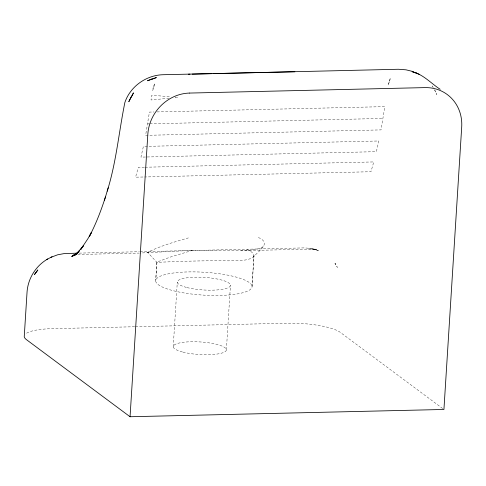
<?xml version="1.0" encoding="UTF-8"?>
<svg xmlns="http://www.w3.org/2000/svg" width="486" height="486" viewBox="0 0 486 486"><rect width="100%" height="100%" fill="white"/><g stroke="black" fill="none" stroke-linecap="round" stroke-linejoin="round"><path stroke-width="0.36" stroke-dasharray="2.43 1.82" d="M253.965 255.217L252.034 286.868A48.266 11.433 3.6 0 1 178.611 291.934A48.266 11.433 3.6 0 1 180.974 272.245A48.266 11.433 3.6 0 1 252.034 286.868L253.965 255.217C252.775 251.821 248.954 250.399 245.952 248.984M173.235 346.676L177.293 282.123M226.391 349.792L230.455 285.239M156.942 262.088L155.714 280.495L156.942 262.088L170.045 257.161L192.978 250.205M258.364 237.484C271.978 243.352 258.825 250.412 253.394 257.058C246.226 261.711 236.804 260.119 228.663 260.848C204.746 260.478 180.768 261.334 156.923 262.331L147.604 252.374C160.441 245.831 174.571 241.955 188.368 237.909M156.996 111.914L384.839 106.634L381.012 129.896L145.606 135.345L149.427 112.09L153.971 111.987M153.315 86.69L152.634 90.791L154.991 83.282L153.315 86.69L153.728 86.794M389.62 81.217L390.404 77.827L388.041 85.342L389.62 81.217L389.134 81.338M253.394 257.058L253.899 256.177M263.205 246.633L260.277 248.243L255.593 249.476L245.266 250.557L186.047 250.679L139.944 253.054M169.14 98.215L151.025 99.982L151.723 95.213L170.635 96.823M175.179 97.619L177.439 97.4L175.173 97.206M147.623 123.887L149.135 123.851M149.895 123.833L383.029 118.438M145.502 157.021L140.964 157.124L143.382 146.438L378.788 140.983L376.371 151.675L146.262 157.002M144.409 167.245L138.352 167.384L135.558 177.183L143.886 176.989M145.162 167.227L373.758 161.929L370.964 171.734L144.64 176.977M79.145 253.115L139.397 251.73M140.156 251.718L304.212 247.896L309.764 248.303L316.908 249.792L311.878 248.85L315.827 249.288L308.738 248.899L313.166 249.039L241.068 250.715M77.76 254.494L139.184 253.072M134.646 326.75L52.142 328.664A41.608 9.854 3.6 0 0 25.351 334.119M135.406 326.732L287.548 323.208A41.614 9.854 3.6 0 1 340.407 332.436L443.931 409.467M149.044 252.841L147.568 252.653M433.269 87.656L432.169 85.973L433.208 87.638M434.593 89.861L436.707 94.582L434.739 89.898M316.672 249.986L314.448 249.245L319.29 250.873L316.672 249.986M335.285 263.558L334.927 263.175L337.345 267.403L335.285 263.558M187.049 287.572A26.633 6.306 3.6 0 0 230.109 286.254A26.633 6.306 3.6 0 0 194.467 277.214A26.633 6.306 3.6 0 0 187.049 287.572M182.985 352.125A26.633 6.306 3.6 0 0 226.045 350.813A26.633 6.306 3.6 0 0 190.409 341.767A26.633 6.306 3.6 0 0 182.985 352.125"/><path stroke-width="0.73" d="M189.595 93.063L425.001 87.608A41.608 37.987 -53.3 0 1 461.7 127.046L443.931 409.467L130.054 416.739L147.823 134.318A41.608 37.987 -53.3 0 1 189.595 93.063M107.206 191.156C116.318 162.257 118.863 131.913 124.89 102.418C130.321 86.399 146.268 75.178 163.071 74.716L294.874 71.764M104.381 200.511L108.214 187.784M105.438 196.982C101.131 210.444 96.04 223.688 89.485 236.232L91.477 232.296L87.978 238.577L80.67 249.573L83.44 245.74L75.901 254.451L79.321 250.946L75.494 254.433L77.748 252.714M131.111 96.89L128.802 101.714L133.468 92.887L131.372 96.927M151.413 79.382L156.377 77.578L147.519 80.755L151.875 78.963M78.337 252.252L71.703 256.681L76.12 254.202L72.207 255.988L75.603 254.67M47.78 258.971C35.964 265.593 28.018 278.435 27.058 291.916L24.3 335.759A41.608 9.854 3.6 0 0 26.523 339.708L130.054 416.739M51.006 257.288L57.591 254.816L63.83 253.649L77.639 253.145M46.535 259.627L52.032 256.754M75.658 254.549L73.052 255.363L75.895 254.694M75.421 254.634L74.109 254.858L75.573 254.713M188.44 74.2L189.953 74.17M192.231 74.115L211.945 73.659M213.354 73.629L398.484 69.261L405.998 69.82L413.155 71.57M419.612 74.449L412.098 71.655C423.172 74.297 430.961 83.343 440.188 89.309M416.028 72.845L416.848 73.234M37.793 270.058L34.561 274.414L37.793 270.058"/></g></svg>
